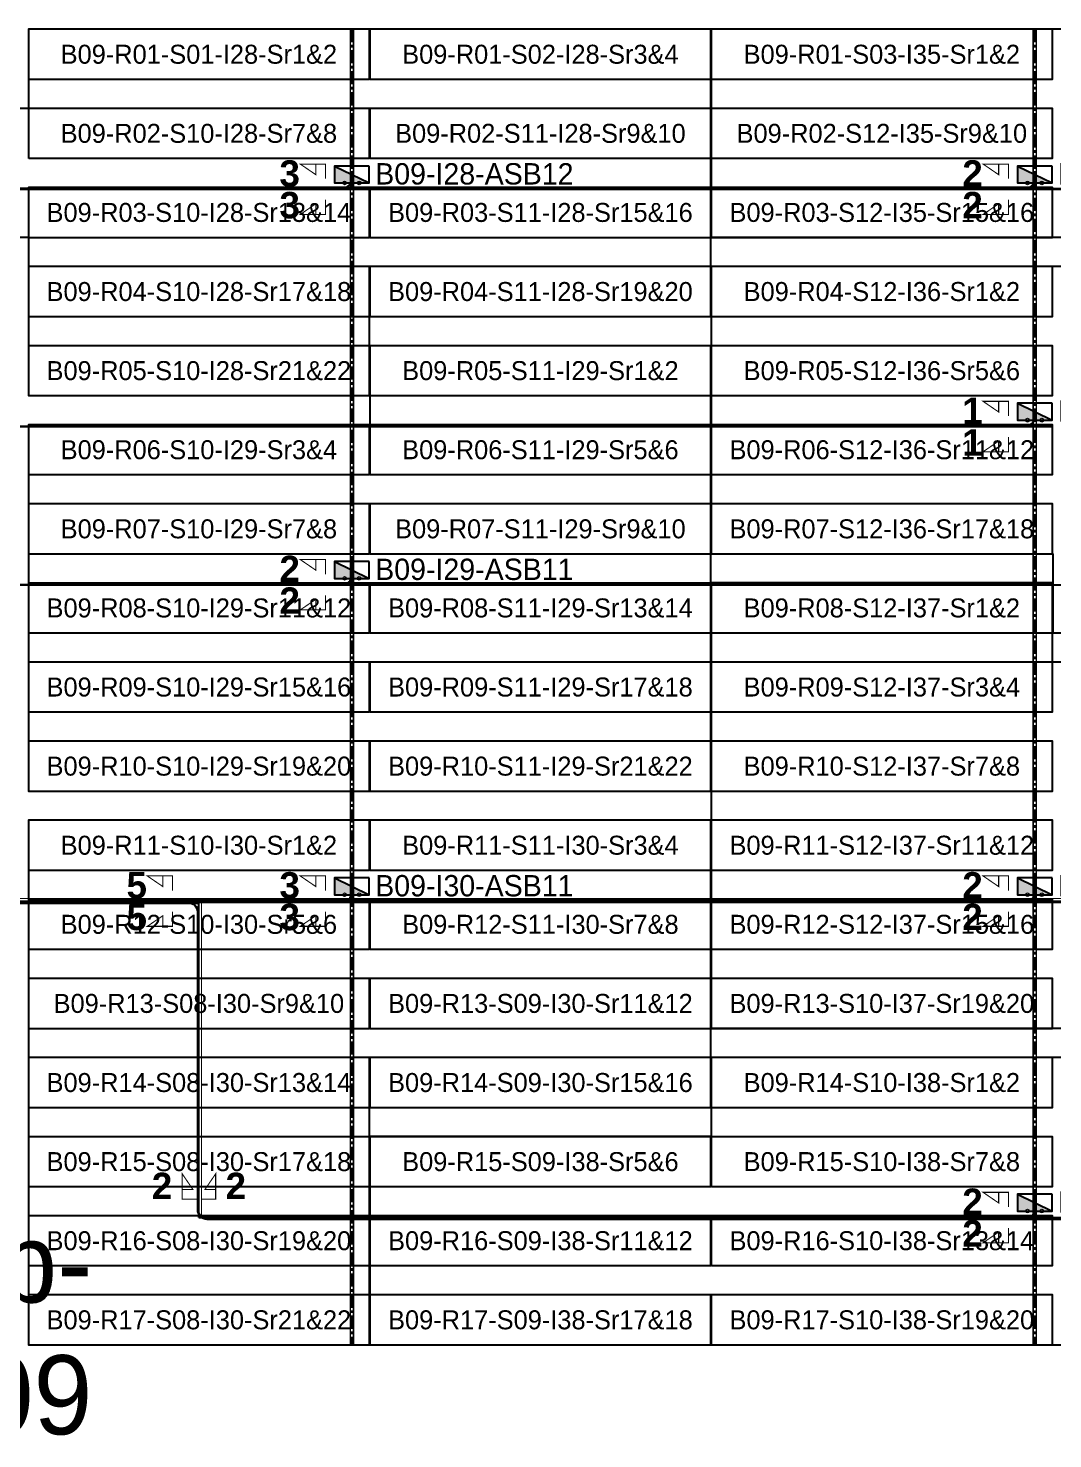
# Model space of a CAD drawing. Header units: metres. Extents: x 531268 to 531787, y 2674519 to 2674764.
# Drawn here: x 531559.8 to 531657, y 2674630.4 to 2674764.2 of the extents above; entities that cross this region are included whole.
import ezdxf
from ezdxf.enums import TextEntityAlignment as Align

# ---------------------------------------------------------------- set-up
doc = ezdxf.new("R2010")
doc.units = ezdxf.units.M
doc.header["$MEASUREMENT"] = 0
doc.linetypes.add('CENTER', pattern=[2, 1.25, -0.25, 0.25, -0.25])
doc.layers.add('Boundary-12.5 MW Block', color=6, linetype='Continuous', lineweight=9)
doc.layers.add('PILE', color=1, linetype='Continuous', lineweight=15)
for name, color, linetype in [('DC Trench BL-09', 40, 'Continuous'), ('E-Inverter Grouping', 2, 'Continuous'), ('Inverter Block-09', 7, 'Continuous'), ('LT Cable(AG) INV to LT Panel BL-09', 2, 'Continuous'), ('Messenger Wire-BL09 (Master Path)', 30, 'Continuous'), ('Messenger Wire-Bl09 (MW Path)', 191, 'Continuous'), ('MMS Block Numbering', 7, 'Continuous'), ('MMS Table Block-09', 8, 'Continuous'), ('Plan Line - DC BL-09', 40, 'Continuous'), ('Section Marking BL-09', 2, 'Continuous')]:
    doc.layers.add(name, color=color, linetype=linetype)
doc.styles.add('Adani Regular', font='Adani Regular.ttf')
doc.styles.add('BoldTextStyle', font='arialbd.ttf')
doc.styles.get("Standard").update_dxf_attribs({"font": 'Adani Regular.ttf'})

# ---------------------------------------------------------------- blocks, each defined once
blk = doc.blocks.new('Inverter Block')
h = blk.add_hatch(color=0)
h.dxf.hatch_style = 1
h.paths.add_polyline_path([(-1.46, 2.27), (-1.46, 0.85), (1.46, 0.85)])
at = {"color": 0}
blk.add_lwpolyline([(1.46, 2.27), (-1.46, 2.27), (-1.46, 0.85), (1.46, 0.85)], close=True, dxfattribs=at)
blk.add_lwpolyline([(-1.46, 2.27), (1.46, 0.85)], dxfattribs=at)
at = {"layer": 'PILE'}
for centre in [(-0.61, 0.85), (0.61, 0.85)]:
    blk.add_circle(centre, 0.156, dxfattribs=at)
at = {"color": 7}
blk.add_attdef('ID', (-1.46, 3.01), '', height=1.8, dxfattribs=at)
blk = doc.blocks.new('MMS Table (32.292 x 4.788)')
at = {"color": 0}
blk.add_lwpolyline([(0, -0.002), (0, 4.786), (32.292, 4.786), (32.292, -0.002)], close=True, dxfattribs=at)
at = {"color": 7}
blk.add_attdef('ID1', text='', height=1.8, dxfattribs=at).set_placement((16.146, 2.392), align=Align.MIDDLE_CENTER)

msp = doc.modelspace()

# ---------------------------------------------------------------- linework, layer by layer
at = {"layer": 'Boundary-12.5 MW Block', "const_width": 0.05}
msp.add_lwpolyline([(531268.32, 2674756.58), (531559.84, 2674756.58), (531559.84, 2674764.08), (531786.49, 2674764.08), (531786.49, 2674519.29), (531268.32, 2674519.29)], close=True, dxfattribs=at)
at = {"layer": 'DC Trench BL-09', "color": 40, "const_width": 0.15}
for points in [[(531590.65, 2674764.08), (531590.35, 2674764.08), (531590.35, 2674639.29), (531590.65, 2674639.29)], [(531655.43, 2674764.08), (531655.13, 2674764.08), (531655.13, 2674639.29), (531655.43, 2674639.29)]]:
    msp.add_lwpolyline(points, close=True, dxfattribs=at)
at = {"layer": 'E-Inverter Grouping'}
for points in [[(531559.84, 2674756.58), (531559.84, 2674764.08), (531624.53, 2674764.08), (531624.53, 2674736.79), (531592.14, 2674736.79), (531592.14, 2674729.29), (531559.84, 2674729.29), (531559.84, 2674744.29), (531527.45, 2674744.29), (531527.45, 2674756.58)], [(531721.7, 2674759.29), (531721.7, 2674736.79), (531689.41, 2674736.79), (531689.41, 2674744.29), (531624.63, 2674744.29), (531624.63, 2674764.08), (531754.1, 2674764.08), (531754.1, 2674759.29)], [(531689.31, 2674734.08), (531721.7, 2674734.08), (531721.7, 2674721.79), (531689.31, 2674721.79), (531689.31, 2674706.79), (531657.02, 2674706.79), (531657.02, 2674714.29), (531624.63, 2674714.29), (531624.63, 2674741.58), (531689.31, 2674741.58)], [(531624.53, 2674691.79), (531559.84, 2674691.79), (531559.84, 2674726.58), (531592.24, 2674726.58), (531592.24, 2674734.08), (531624.53, 2674734.08)], [(531624.63, 2674711.58), (531656.92, 2674711.58), (531656.92, 2674704.08), (531689.31, 2674704.08), (531689.31, 2674669.29), (531624.63, 2674669.29)], [(531624.53, 2674689.08), (531624.53, 2674661.79), (531592.14, 2674661.79), (531592.14, 2674639.29), (531559.84, 2674639.29), (531559.84, 2674689.08)], [(531689.31, 2674639.29), (531592.24, 2674639.29), (531592.24, 2674659.08), (531624.63, 2674659.08), (531624.63, 2674666.58), (531689.31, 2674666.58)]]:
    msp.add_lwpolyline(points, close=True, dxfattribs=at)
at = {"layer": 'LT Cable(AG) INV to LT Panel BL-09', "color": 5}
for points in [[(531519.13, 2674662.22, -0.32196), (531518.52, 2674663.08), (531518.52, 2674666.28, 0.214019), (531518.22, 2674666.95), (531511.5, 2674672.93, -0.214019), (531511.2, 2674673.6), (531511.2, 2674675.42, 0.000594), (531511.2, 2674675.42), (531511.2, 2674676.01, -0.000594), (531511.2, 2674676.01), (531511.2, 2674748.09, -0.414214), (531512.1, 2674748.99), (531589.6, 2674748.99, 0.414214), (531590.5, 2674749.89), (531590.5, 2674750.19)], [(531519.13, 2674662.26, -0.31385), (531518.54, 2674663.1), (531518.54, 2674666.29, 0.214019), (531518.24, 2674666.97), (531511.53, 2674672.94, -0.214019), (531511.23, 2674673.62), (531511.23, 2674675.42, 0.000594), (531511.23, 2674675.42), (531511.22, 2674676.01, -0.000594), (531511.22, 2674676.01), (531511.22, 2674748.06, -0.414214), (531512.12, 2674748.96), (531654.38, 2674748.96, 0.414214), (531655.28, 2674749.86), (531655.28, 2674750.19)], [(531519.13, 2674662.29, -0.305689), (531518.57, 2674663.13), (531518.57, 2674666.3, 0.214019), (531518.27, 2674666.98), (531511.55, 2674672.95, -0.214019), (531511.25, 2674673.63), (531511.25, 2674675.42, 0.000594), (531511.25, 2674675.42), (531511.25, 2674676.01, -0.000594), (531511.25, 2674676.01), (531511.25, 2674748.04, -0.414214), (531512.15, 2674748.94), (531751.56, 2674748.94, 0.414214), (531752.46, 2674749.84), (531752.46, 2674750.19)], [(531521.2, 2674662.25), (531519.49, 2674662.25, -0.414214), (531518.59, 2674663.15), (531518.59, 2674666.32, 0.214019), (531518.29, 2674666.99), (531511.58, 2674672.97, -0.214019), (531511.28, 2674673.64), (531511.28, 2674675.42, 0.000594), (531511.28, 2674675.42), (531511.27, 2674676.01, -0.000594), (531511.27, 2674676.01), (531511.27, 2674725.51, -0.414214), (531512.17, 2674726.41), (531654.38, 2674726.41, 0.414214), (531655.28, 2674727.31), (531655.28, 2674727.69)], [(531521.2, 2674662.28), (531519.52, 2674662.28, -0.414214), (531518.62, 2674663.18), (531518.62, 2674666.33, 0.214019), (531518.32, 2674667), (531511.6, 2674672.98, -0.214019), (531511.3, 2674673.65), (531511.3, 2674675.42, 0.000594), (531511.3, 2674675.42), (531511.3, 2674676.01, -0.000594), (531511.3, 2674676.01), (531511.3, 2674710.49, -0.414214), (531512.2, 2674711.39), (531589.6, 2674711.39, 0.414214), (531590.5, 2674712.29), (531590.5, 2674712.69)], [(531521.2, 2674662.3), (531519.54, 2674662.3, -0.414214), (531518.64, 2674663.2), (531518.64, 2674666.34, 0.214019), (531518.34, 2674667.01), (531511.63, 2674672.99, -0.214019), (531511.33, 2674673.66), (531511.33, 2674675.42, 0.000594), (531511.33, 2674675.42), (531511.32, 2674676.01, -0.000594), (531511.32, 2674676.01), (531511.32, 2674710.46, -0.414214), (531512.22, 2674711.36), (531719.16, 2674711.36, 0.414214), (531720.06, 2674712.26), (531720.06, 2674712.69)], [(531521.2, 2674662.33), (531519.57, 2674662.33, -0.414214), (531518.67, 2674663.23), (531518.67, 2674666.35, 0.214019), (531518.37, 2674667.02), (531511.65, 2674673, -0.214019), (531511.35, 2674673.67), (531511.35, 2674675.42, 0.000594), (531511.35, 2674675.42), (531511.35, 2674676.01, -0.000594), (531511.35, 2674676.01), (531511.35, 2674680.44, -0.414214), (531512.25, 2674681.34), (531589.6, 2674681.34, 0.414214), (531590.5, 2674682.24), (531590.5, 2674682.69)], [(531523.14, 2674662.35), (531519.59, 2674662.35, -0.414214), (531518.69, 2674663.25), (531518.69, 2674666.36, 0.214019), (531518.39, 2674667.03), (531511.68, 2674673.01, -0.214019), (531511.38, 2674673.68), (531511.38, 2674675.42, 0.000594), (531511.38, 2674675.42), (531511.37, 2674676.01, -0.000594), (531511.37, 2674676.01), (531511.37, 2674680.41, -0.414214), (531512.27, 2674681.31), (531654.38, 2674681.31, 0.414214), (531655.28, 2674682.21), (531655.28, 2674682.69)], [(531523.14, 2674662.38), (531519.62, 2674662.38, -0.414214), (531518.72, 2674663.28), (531518.72, 2674666.37, 0.214019), (531518.42, 2674667.04), (531511.7, 2674673.02, -0.214019), (531511.4, 2674673.69), (531511.4, 2674675.42, 0.000594), (531511.4, 2674675.42), (531511.4, 2674676.01, -0.000594), (531511.4, 2674676.01), (531511.4, 2674680.39, -0.414214), (531512.3, 2674681.29), (531719.16, 2674681.29, 0.414214), (531720.06, 2674682.19), (531720.06, 2674682.69)], [(531523.14, 2674662.4), (531519.64, 2674662.4, -0.414214), (531518.74, 2674663.3), (531518.74, 2674666.38, 0.214019), (531518.44, 2674667.06), (531511.73, 2674673.03, -0.214019), (531511.43, 2674673.71), (531511.43, 2674675.42, 0.000594), (531511.43, 2674675.42), (531511.42, 2674676.01, -0.000594), (531511.42, 2674676.01), (531511.42, 2674680.36, -0.414214), (531512.32, 2674681.26), (531574.98, 2674681.26, -0.414214), (531575.88, 2674680.36), (531575.88, 2674652.16, 0.414214), (531576.78, 2674651.26), (531654.38, 2674651.26, 0.414214), (531655.28, 2674652.16), (531655.28, 2674652.69)], [(531523.14, 2674662.43), (531519.67, 2674662.43, -0.414214), (531518.77, 2674663.33), (531518.77, 2674666.39, 0.214019), (531518.47, 2674667.07), (531511.75, 2674673.04, -0.214019), (531511.45, 2674673.72), (531511.45, 2674675.42, 0.000594), (531511.45, 2674675.42), (531511.45, 2674676.01, -0.000594), (531511.45, 2674676.01), (531511.45, 2674680.34, -0.414214), (531512.35, 2674681.24), (531574.95, 2674681.24, -0.414214), (531575.85, 2674680.34), (531575.85, 2674652.14, 0.414214), (531576.75, 2674651.24), (531719.16, 2674651.24, 0.414214), (531720.06, 2674652.14), (531720.06, 2674652.69)]]:
    msp.add_lwpolyline(points, format="xyb", dxfattribs=at)
at = {"layer": 'Messenger Wire-BL09 (Master Path)'}
for points in [[(531511.31, 2674748.88), (531754.1, 2674748.88)], [(531511.21, 2674726.38), (531656.92, 2674726.38)], [(531511.31, 2674711.38), (531721.7, 2674711.38)], [(531511.31, 2674681.38), (531721.7, 2674681.38)], [(531575.99, 2674651.38), (531575.99, 2674681.38)], [(531575.99, 2674651.38), (531721.7, 2674651.38)]]:
    msp.add_lwpolyline(points, dxfattribs=at)
at = {"layer": 'Messenger Wire-Bl09 (MW Path)', "const_width": 0.1}
for points in [[(531511.31, 2674748.88), (531754.1, 2674748.88)], [(531511.21, 2674726.38), (531656.92, 2674726.38)], [(531511.31, 2674711.38), (531721.7, 2674711.38)], [(531511.31, 2674681.63), (531721.7, 2674681.63)], [(531511.31, 2674681.13), (531575.99, 2674681.13)], [(531576.24, 2674651.38), (531576.24, 2674681.38)], [(531575.99, 2674651.38), (531721.7, 2674651.38)]]:
    msp.add_lwpolyline(points, dxfattribs=at)
at = {"layer": 'Plan Line - DC BL-09', "color": 6, "linetype": 'CENTER'}
for points in [[(531590.5, 2674764.08), (531590.5, 2674639.29)], [(531655.28, 2674764.08), (531655.28, 2674639.29)]]:
    msp.add_lwpolyline(points, dxfattribs=at)
at = {"layer": 'Section Marking BL-09', "color": 94, "lineweight": 35, "true_color": 0x00a500, "const_width": 0.1}
for points in [[(531588, 2674749.88), (531588, 2674751.27), (531585.6, 2674751.27), (531587.08, 2674750.26), (531587.08, 2674751.27)], [(531652.78, 2674749.88), (531652.78, 2674751.27), (531650.38, 2674751.27), (531651.86, 2674750.26), (531651.86, 2674751.27)], [(531588, 2674747.88), (531588, 2674746.49), (531585.6, 2674746.49), (531587.08, 2674747.5), (531587.08, 2674746.49)], [(531652.78, 2674747.88), (531652.78, 2674746.49), (531650.38, 2674746.49), (531651.86, 2674747.5), (531651.86, 2674746.49)], [(531652.78, 2674727.38), (531652.78, 2674728.77), (531650.38, 2674728.77), (531651.86, 2674727.76), (531651.86, 2674728.77)], [(531652.78, 2674725.38), (531652.78, 2674723.99), (531650.38, 2674723.99), (531651.86, 2674725), (531651.86, 2674723.99)], [(531588, 2674712.38), (531588, 2674713.77), (531585.6, 2674713.77), (531587.08, 2674712.76), (531587.08, 2674713.77)], [(531588, 2674710.38), (531588, 2674708.99), (531585.6, 2674708.99), (531587.08, 2674710), (531587.08, 2674708.99)], [(531573.49, 2674682.38), (531573.49, 2674683.77), (531571.09, 2674683.77), (531572.57, 2674682.76), (531572.57, 2674683.77)], [(531588, 2674682.38), (531588, 2674683.77), (531585.6, 2674683.77), (531587.08, 2674682.76), (531587.08, 2674683.77)], [(531652.78, 2674682.38), (531652.78, 2674683.77), (531650.38, 2674683.77), (531651.86, 2674682.76), (531651.86, 2674683.77)], [(531573.49, 2674680.38), (531573.49, 2674678.99), (531571.09, 2674678.99), (531572.57, 2674680), (531572.57, 2674678.99)], [(531588, 2674680.38), (531588, 2674678.99), (531585.6, 2674678.99), (531587.08, 2674680), (531587.08, 2674678.99)], [(531652.78, 2674680.38), (531652.78, 2674678.99), (531650.38, 2674678.99), (531651.86, 2674680), (531651.86, 2674678.99)], [(531575.79, 2674653.13), (531574.4, 2674653.13), (531574.4, 2674655.53), (531575.41, 2674654.05), (531574.4, 2674654.05)], [(531576.19, 2674653.13), (531577.58, 2674653.13), (531577.58, 2674655.53), (531576.57, 2674654.05), (531577.58, 2674654.05)], [(531652.78, 2674652.38), (531652.78, 2674653.77), (531650.38, 2674653.77), (531651.86, 2674652.76), (531651.86, 2674653.77)], [(531652.78, 2674650.38), (531652.78, 2674648.99), (531650.38, 2674648.99), (531651.86, 2674650), (531651.86, 2674648.99)]]:
    msp.add_lwpolyline(points, dxfattribs=at)

# ---------------------------------------------------------------- block references
at = {"layer": 'Inverter Block-09'}
ref = msp.add_blockref('Inverter Block', (531590.5, 2674748.53), dxfattribs=dict(at, xscale=1.124999999976148, yscale=1.124999999976148, zscale=1.124999999976148))
ref.add_attrib('ID', 'B09-I28-ASB12', (531592.71, 2674749.33), dxfattribs={"layer": '0', "color": 7, "height": 2.025})
ref = msp.add_blockref('Inverter Block', (531655.28, 2674748.53), dxfattribs=dict(at, xscale=1.124999999976148, yscale=1.124999999976148, zscale=1.124999999976148))
ref.add_attrib('ID', 'B09-I35-ASB12', (531657.49, 2674749.33), dxfattribs={"layer": '0', "color": 7, "height": 2.025})
ref = msp.add_blockref('Inverter Block', (531655.28, 2674726.03), dxfattribs=dict(at, xscale=1.124999999976148, yscale=1.124999999976148, zscale=1.124999999976148))
ref.add_attrib('ID', 'B09-I36-ASB11', (531657.49, 2674726.83), dxfattribs={"layer": '0', "color": 7, "height": 2.025})
ref = msp.add_blockref('Inverter Block', (531590.5, 2674711.03), dxfattribs=dict(at, xscale=1.124999999976148, yscale=1.124999999976148, zscale=1.124999999976148))
ref.add_attrib('ID', 'B09-I29-ASB11', (531592.71, 2674711.83), dxfattribs={"layer": '0', "color": 7, "height": 2.025})
ref = msp.add_blockref('Inverter Block', (531590.5, 2674681.03), dxfattribs=dict(at, xscale=1.124999999976148, yscale=1.124999999976148, zscale=1.124999999976148))
ref.add_attrib('ID', 'B09-I30-ASB11', (531592.71, 2674681.83), dxfattribs={"layer": '0', "color": 7, "height": 2.025})
ref = msp.add_blockref('Inverter Block', (531655.28, 2674681.03), dxfattribs=dict(at, xscale=1.124999999976148, yscale=1.124999999976148, zscale=1.124999999976148))
ref.add_attrib('ID', 'B09-I37-ASB10', (531657.49, 2674681.83), dxfattribs={"layer": '0', "color": 7, "height": 2.025})
ref = msp.add_blockref('Inverter Block', (531655.28, 2674651.03), dxfattribs=dict(at, xscale=1.124999999976148, yscale=1.124999999976148, zscale=1.124999999976148))
ref.add_attrib('ID', 'B09-I38-ASB10', (531657.49, 2674651.83), dxfattribs={"layer": '0', "color": 7, "height": 2.025})
at = {"layer": 'MMS Table Block-09'}
for p, values in [((531559.84, 2674759.29), {'ID1': 'B09-R01-S01-I28-Sr1&2'}), ((531592.24, 2674759.29), {'ID1': 'B09-R01-S02-I28-Sr3&4'}), ((531624.63, 2674759.29), {'ID1': 'B09-R01-S03-I35-Sr1&2'}), ((531559.84, 2674751.79), {'ID1': 'B09-R02-S10-I28-Sr7&8'}), ((531592.24, 2674751.79), {'ID1': 'B09-R02-S11-I28-Sr9&10'}), ((531624.63, 2674751.79), {'ID1': 'B09-R02-S12-I35-Sr9&10'}), ((531559.84, 2674744.29), {'ID1': 'B09-R03-S10-I28-Sr13&14'}), ((531592.24, 2674744.29), {'ID1': 'B09-R03-S11-I28-Sr15&16'}), ((531624.63, 2674744.29), {'ID1': 'B09-R03-S12-I35-Sr15&16'}), ((531559.84, 2674736.79), {'ID1': 'B09-R04-S10-I28-Sr17&18'}), ((531592.24, 2674736.79), {'ID1': 'B09-R04-S11-I28-Sr19&20'}), ((531624.63, 2674736.79), {'ID1': 'B09-R04-S12-I36-Sr1&2'}), ((531559.84, 2674729.29), {'ID1': 'B09-R05-S10-I28-Sr21&22'}), ((531592.24, 2674729.29), {'ID1': 'B09-R05-S11-I29-Sr1&2'}), ((531624.63, 2674729.29), {'ID1': 'B09-R05-S12-I36-Sr5&6'}), ((531559.84, 2674721.79), {'ID1': 'B09-R06-S10-I29-Sr3&4'}), ((531592.24, 2674721.79), {'ID1': 'B09-R06-S11-I29-Sr5&6'}), ((531624.63, 2674721.79), {'ID1': 'B09-R06-S12-I36-Sr11&12'}), ((531559.84, 2674714.29), {'ID1': 'B09-R07-S10-I29-Sr7&8'}), ((531592.24, 2674714.29), {'ID1': 'B09-R07-S11-I29-Sr9&10'}), ((531624.63, 2674714.29), {'ID1': 'B09-R07-S12-I36-Sr17&18'}), ((531559.84, 2674706.79), {'ID1': 'B09-R08-S10-I29-Sr11&12'}), ((531592.24, 2674706.79), {'ID1': 'B09-R08-S11-I29-Sr13&14'}), ((531624.63, 2674706.79), {'ID1': 'B09-R08-S12-I37-Sr1&2'}), ((531559.84, 2674699.29), {'ID1': 'B09-R09-S10-I29-Sr15&16'}), ((531592.24, 2674699.29), {'ID1': 'B09-R09-S11-I29-Sr17&18'}), ((531624.63, 2674699.29), {'ID1': 'B09-R09-S12-I37-Sr3&4'}), ((531559.84, 2674691.79), {'ID1': 'B09-R10-S10-I29-Sr19&20'}), ((531592.24, 2674691.79), {'ID1': 'B09-R10-S11-I29-Sr21&22'}), ((531624.63, 2674691.79), {'ID1': 'B09-R10-S12-I37-Sr7&8'}), ((531559.84, 2674684.29), {'ID1': 'B09-R11-S10-I30-Sr1&2'}), ((531592.24, 2674684.29), {'ID1': 'B09-R11-S11-I30-Sr3&4'}), ((531624.63, 2674684.29), {'ID1': 'B09-R11-S12-I37-Sr11&12'}), ((531559.84, 2674676.79), {'ID1': 'B09-R12-S10-I30-Sr5&6'}), ((531592.24, 2674676.79), {'ID1': 'B09-R12-S11-I30-Sr7&8'}), ((531624.63, 2674676.79), {'ID1': 'B09-R12-S12-I37-Sr15&16'}), ((531559.84, 2674669.29), {'ID1': 'B09-R13-S08-I30-Sr9&10'}), ((531592.24, 2674669.29), {'ID1': 'B09-R13-S09-I30-Sr11&12'}), ((531624.63, 2674669.29), {'ID1': 'B09-R13-S10-I37-Sr19&20'}), ((531559.84, 2674661.79), {'ID1': 'B09-R14-S08-I30-Sr13&14'}), ((531592.24, 2674661.79), {'ID1': 'B09-R14-S09-I30-Sr15&16'}), ((531624.63, 2674661.79), {'ID1': 'B09-R14-S10-I38-Sr1&2'}), ((531559.84, 2674654.29), {'ID1': 'B09-R15-S08-I30-Sr17&18'}), ((531592.24, 2674654.29), {'ID1': 'B09-R15-S09-I38-Sr5&6'}), ((531624.63, 2674654.29), {'ID1': 'B09-R15-S10-I38-Sr7&8'}), ((531559.84, 2674646.79), {'ID1': 'B09-R16-S08-I30-Sr19&20'}), ((531592.24, 2674646.79), {'ID1': 'B09-R16-S09-I38-Sr11&12'}), ((531624.63, 2674646.79), {'ID1': 'B09-R16-S10-I38-Sr13&14'}), ((531559.84, 2674639.29), {'ID1': 'B09-R17-S08-I30-Sr21&22'}), ((531592.24, 2674639.29), {'ID1': 'B09-R17-S09-I38-Sr17&18'}), ((531624.63, 2674639.29), {'ID1': 'B09-R17-S10-I38-Sr19&20'})]:
    msp.add_blockref('MMS Table (32.292 x 4.788)', p, dxfattribs=at).add_auto_attribs(values)

# ---------------------------------------------------------------- texts
at = {"layer": 'MMS Block Numbering', "insert": (531552.5, 2674640.77), "char_height": 7.5, "attachment_point": 5, "style": 'Adani Regular'}
msp.add_mtext_dynamic_manual_height_columns('A16b-\\PBL-09', width=41.5354, gutter_width=1, heights=[0], dxfattribs=at)
at = {"layer": 'Section Marking BL-09', "color": 94, "true_color": 0x00a500, "style": 'BoldTextStyle'}
for s, p in [('3', (531584.6, 2674750.38)), ('2', (531649.38, 2674750.38)), ('3', (531584.6, 2674747.38)), ('2', (531649.38, 2674747.38)), ('1', (531649.38, 2674727.88)), ('1', (531649.38, 2674724.88)), ('2', (531584.6, 2674712.88)), ('2', (531584.6, 2674709.88)), ('5', (531570.09, 2674682.88)), ('3', (531584.6, 2674682.88)), ('2', (531649.38, 2674682.88)), ('5', (531570.09, 2674679.88)), ('3', (531584.6, 2674679.88)), ('2', (531649.38, 2674679.88)), ('2', (531572.49, 2674654.38)), ('2', (531579.49, 2674654.38)), ('2', (531649.38, 2674652.88)), ('2', (531649.38, 2674649.88))]:
    msp.add_text(s, height=2.5, dxfattribs=at).set_placement(p, align=Align.MIDDLE_CENTER)

doc.saveas('drawing.dxf')
